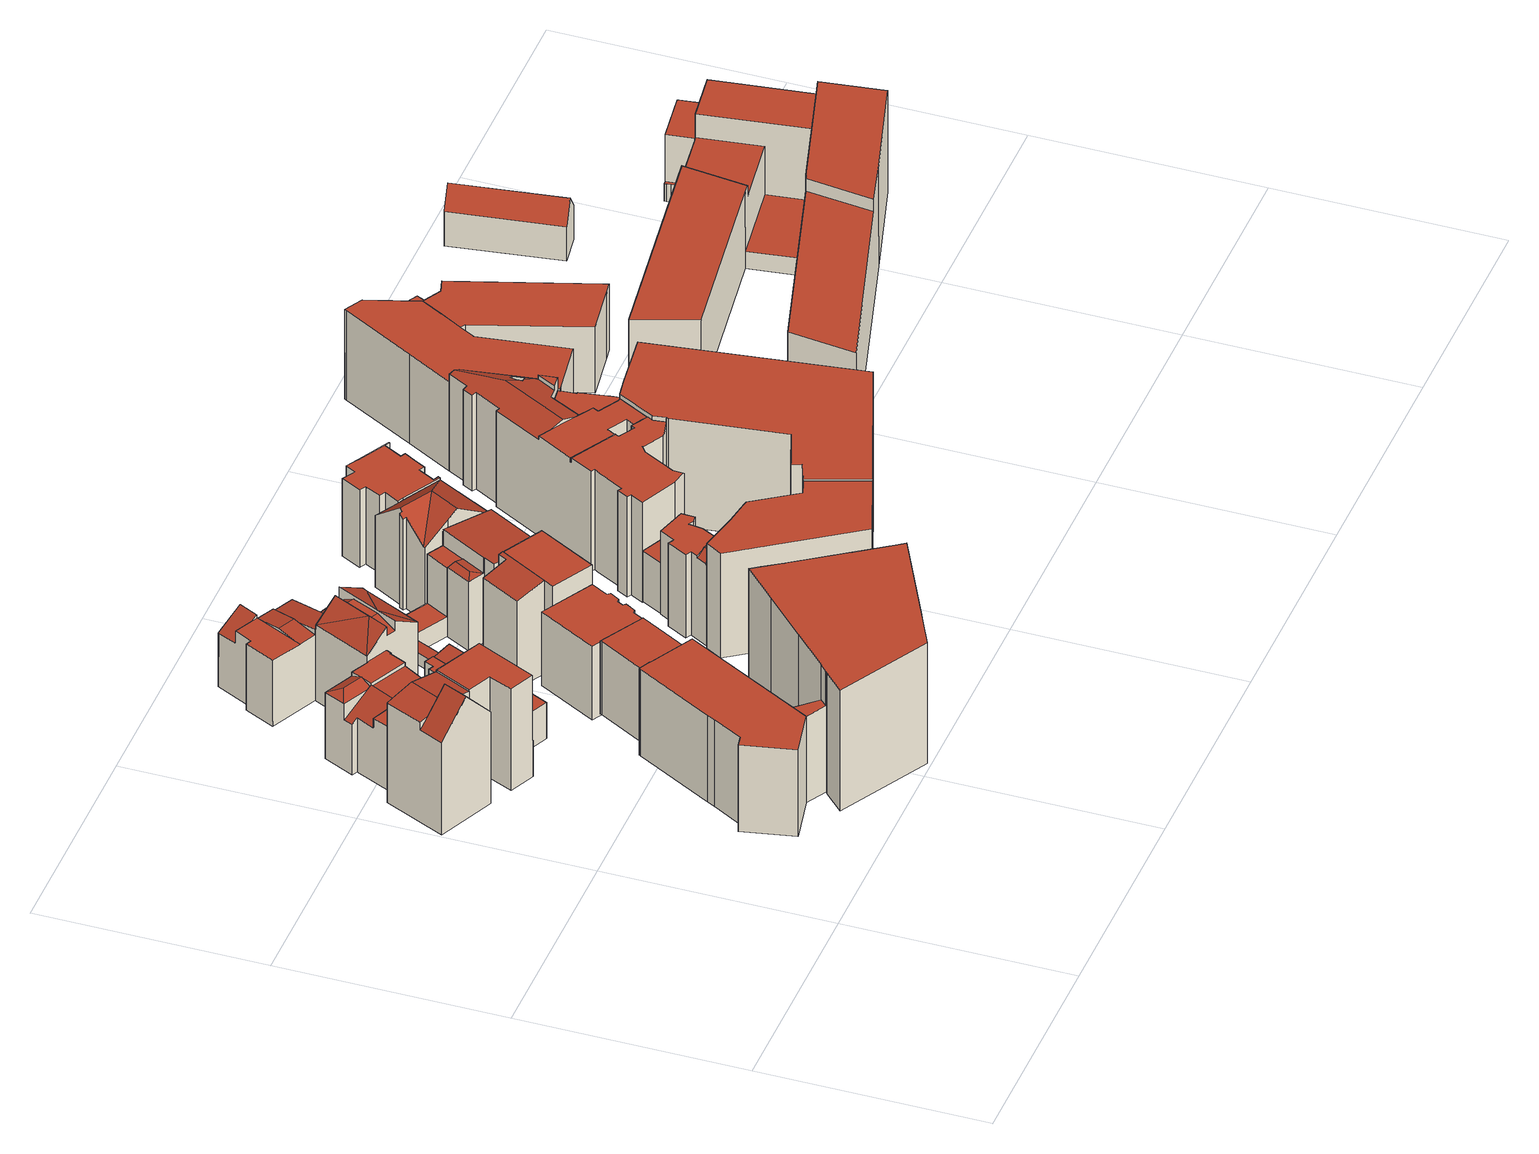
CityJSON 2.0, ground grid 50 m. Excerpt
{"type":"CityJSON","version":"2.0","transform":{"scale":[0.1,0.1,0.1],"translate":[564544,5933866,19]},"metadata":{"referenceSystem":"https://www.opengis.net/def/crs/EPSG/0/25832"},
"CityObjects":{
"building1":{"type":"Building","attributes":{"Gemeindeschluessel":"02000000","Geometrietyp2DReferenz":"3000","function":"31001_2070","roofType":"1000","measuredHeight":21.36,"storeysAboveGround":7},"geometry":[{"type":"MultiSurface","lod":"2","boundaries":[[[0,1,2,3,4,5,6,7,8,9,10,11]],[[12,13,14,15,16,17,18,19,20,21,22,23]],[[15,8,7,16]],[[16,7,6,17]],[[17,6,5,18]],[[18,5,4,19]],[[19,4,3,20]],[[20,3,2,21]],[[21,2,1,22]],[[22,1,0,23]],[[12,11,10,13]],[[13,10,9,14]],[[14,9,8,15]],[[12,23,0,11]]],"semantics":{"surfaces":[{"type":"RoofSurface"},{"type":"GroundSurface"},{"type":"WallSurface"}],"values":[0,1,2,2,2,2,2,2,2,2,2,2,2,2]}}]},
"building2":{"type":"Building","attributes":{"Gemeindeschluessel":"02000000","Geometrietyp2DReferenz":"3000","function":"31001_2070","roofType":"1000","measuredHeight":30.36,"storeysAboveGround":5},"geometry":[{"type":"MultiSurface","lod":"2","boundaries":[[[24,25,26,27,28]],[[26,29,30,31,32,33]],[[30,29,34,35,36]],[[37,32,31,38]],[[26,33,27]],[[39,35,34]],[[35,40,41,36]],[[42,43,44,45]],[[45,44,46,47]],[[47,46,48,49]],[[49,48,50,51]],[[52,53,43,42,38,31,30,36,41]],[[54,55,56,57,58,59,37,38,42,45,47,49,51]],[[60,61,62,52,41,40]],[[24,28,59,58,63]],[[60,40,35,39,57,56]],[[64,54,51,50]],[[55,54,64,65,62,61]],[[53,52,62,65]],[[61,60,56,55]],[[63,58,57,39]],[[25,34,29,26]],[[37,59,28,27,33,32]],[[53,65,64,50,48,46,44,43]],[[63,39,34,25,24]]],"semantics":{"surfaces":[{"type":"RoofSurface"},{"type":"WallSurface"},{"type":"GroundSurface"}],"values":[0,0,0,1,1,1,1,1,1,1,1,1,2,0,1,1,1,1,1,1,1,1,1,0,0]}}]},
"building3":{"type":"Building","attributes":{"Gemeindeschluessel":"02000000","Geometrietyp2DReferenz":"3000","function":"31001_1020","roofType":"2100","measuredHeight":23.36,"storeysAboveGround":3},"geometry":[{"type":"MultiSurface","lod":"2","boundaries":[[[66,67,68,69,70]],[[68,71,72,73,74,75,76,77,78]],[[74,79,80,81,82,83,84]],[[82,85,83]],[[82,81,86,87,85]],[[88,89,90,91,92,93,94,95,96,97,98]],[[99,100,101,102]],[[100,103,101]],[[92,104,105,106,107]],[[108,109,110,111,98,112]],[[113,114,115,116]],[[110,117,118,88,111]],[[119,120,121,122,123,124,125,126]],[[109,127,128,129,130,131,132,133]],[[134,135,136,137]],[[114,138,139,115]],[[135,140,136]],[[138,141,142,139]],[[143,144,145,146]],[[147,148,149,150]],[[78,69,68]],[[151,66,70,152]],[[153,77,76,154]],[[74,73,155,79]],[[155,73,72,156]],[[67,71,68]],[[74,84,75]],[[157,80,79,155]],[[86,158,87]],[[159,96,95,160]],[[160,95,94,161]],[[107,93,92]],[[118,89,88]],[[98,97,112]],[[145,162,163,146]],[[164,106,105,165]],[[91,104,92]],[[166,126,125,167]],[[143,124,123,144]],[[168,121,120,169]],[[169,120,119,170]],[[170,119,126,166]],[[108,127,109]],[[171,132,131,172]],[[149,130,129,150]],[[154,76,75,84,83,85,173]],[[128,127,174,175,176,177,102,101,103]],[[178,148,147,141,138,114,113,137,136]],[[179,180,140,135,134,122,121,168]],[[181,182,183,151,152,153,154,173,175,174,159,160,161,164,165,184,171,172,179,168,169,170,166,167]],[[140,180,178,136]],[[156,72,71,183,182,185]],[[176,175,173,85,87,158]],[[171,184,90,89,118,117,133,132]],[[159,174,127,108,112,97,96]],[[181,167,125,124,143,146,163,186]],[[100,99,116,115,139,142,187]],[[144,123,122,134,137,113,116,99,102,177,162,145]],[[179,172,131,130,149,148,178,180]],[[187,142,141,147,150,129,128,103]],[[109,133,117,110]],[[88,98,111]],[[184,165,105,104,91,90]],[[164,161,94,93,107,106]],[[182,181,186,188,189,185]],[[189,188,157,155]],[[86,81,80]],[[151,183,71,67,66]],[[153,152,70,69,78,77]],[[100,187,103]],[[86,80,157,188,186,163,162,177,176,158]],[[189,155,156,185]]],"semantics":{"surfaces":[{"type":"RoofSurface"},{"type":"WallSurface"},{"type":"GroundSurface"}],"values":[0,0,0,0,0,0,0,0,0,0,0,0,0,0,0,0,0,0,0,0,1,1,1,1,1,1,1,1,1,1,1,1,1,1,1,1,1,1,1,1,1,1,1,1,1,1,1,1,1,2,0,1,1,1,1,1,1,1,1,1,1,1,1,1,1,1,1,1,1,0,0,0]}}]},
"building4":{"type":"Building","attributes":{"Gemeindeschluessel":"02000000","Geometrietyp2DReferenz":"3000","function":"31001_2070","roofType":"1000","measuredHeight":29.8,"storeysAboveGround":10},"geometry":[{"type":"MultiSurface","lod":"2","boundaries":[[[190,191,192,193]],[[194,195,196,197]],[[191,198,199,192]],[[200,201,202,203]],[[203,202,204,205]],[[205,204,206,207]],[[207,206,208,209]],[[210,211,212,213]],[[213,212,214,215]],[[215,214,216,217]],[[218,219,220,221]],[[220,219,216,214,212,211,208,206,204,202,201,222,223,199,198,224,196,195]],[[218,221,194,197,225,226,227,228,229,200,203,205,207,209,210,213,215,217]],[[218,217,216,219]],[[210,209,208,211]],[[200,229,222,201]],[[229,228,223,222]],[[226,225,224,198,191,190]],[[228,227,193,192,199,223]],[[227,226,190,193]],[[194,221,220,195]],[[225,197,196,224]]],"semantics":{"surfaces":[{"type":"RoofSurface"},{"type":"WallSurface"},{"type":"GroundSurface"}],"values":[0,1,1,1,1,1,1,1,1,1,1,0,2,1,1,1,1,1,1,1,1,1]}}]},
"building5":{"type":"Building","attributes":{"Gemeindeschluessel":"02000000","Geometrietyp2DReferenz":"3000","function":"31001_1010","roofType":"1000","measuredHeight":18.02,"storeysAboveGround":6},"geometry":[{"type":"MultiSurface","lod":"2","boundaries":[[[230,231,232,233,234,235,236]],[[237,238,239,240,241,242,243]],[[237,233,232,238]],[[238,232,231,239]],[[239,231,230,240]],[[241,236,235,242]],[[242,235,234,243]],[[241,240,230,236]],[[237,243,234,233]]],"semantics":{"surfaces":[{"type":"RoofSurface"},{"type":"GroundSurface"},{"type":"WallSurface"}],"values":[0,1,2,2,2,2,2,2,2]}}]},
"building6":{"type":"Building","attributes":{"Gemeindeschluessel":"02000000","Geometrietyp2DReferenz":"3000","function":"31001_2140","roofType":"2100","measuredHeight":7.01,"storeysAboveGround":2},"geometry":[{"type":"MultiSurface","lod":"2","boundaries":[[[244,245,246,247,248]],[[249,250,251,252,253,254]],[[255,256,257,258]],[[258,257,259,260]],[[261,262,248,247,263]],[[245,244,264]],[[265,264,244,248,262]],[[245,266,246]],[[267,268,264,265]],[[269,270,271,272]],[[272,271,273,274]],[[253,275,276,254]],[[277,252,251,278]],[[278,251,250,279]],[[279,250,249,280]],[[281,43,256,255]],[[280,249,254,276,43,281]],[[282,261,263,283,269,272,274,284,277,278,279,280,281,255,258,260]],[[285,259,257,256,43,267,265,262]],[[267,43,276,275,286]],[[277,284,275,253,252]],[[284,274,273,287,286,275]],[[268,267,286,287]],[[270,269,283,266]],[[283,263,247,246,266]],[[285,262,261,282]],[[259,285,282,260]],[[270,266,245,264,268,287,273,271]]],"semantics":{"surfaces":[{"type":"RoofSurface"},{"type":"WallSurface"},{"type":"GroundSurface"}],"values":[0,0,1,1,1,1,1,1,1,1,1,1,1,1,1,1,1,2,0,0,1,1,1,1,1,1,1,0]}}]},
"building7":{"type":"Building","attributes":{"Gemeindeschluessel":"02000000","Geometrietyp2DReferenz":"3000","function":"31001_1120","roofType":"1000","measuredHeight":18.19,"storeysAboveGround":5},"geometry":[{"type":"MultiSurface","lod":"2","boundaries":[[[288,289,290,291,292,293,294,295,296,297,298,299]],[[300,301,302,303,304,305,306,307,308,309,310,311]],[[310,299,298,311]],[[300,297,296,301]],[[301,296,295,302]],[[302,295,294,303]],[[303,294,293,304]],[[304,293,292,305]],[[305,292,291,306]],[[306,291,290,307]],[[307,290,289,308]],[[308,289,288,309]],[[310,309,288,299]],[[300,311,298,297]]],"semantics":{"surfaces":[{"type":"RoofSurface"},{"type":"GroundSurface"},{"type":"WallSurface"}],"values":[0,1,2,2,2,2,2,2,2,2,2,2,2,2]}}]},
"building8":{"type":"Building","attributes":{"Gemeindeschluessel":"02000000","Geometrietyp2DReferenz":"3000","function":"31001_1120","roofType":"1000","measuredHeight":23.24,"storeysAboveGround":6},"geometry":[{"type":"MultiSurface","lod":"2","boundaries":[[[312,313,314,315,316,317]],[[318,317,316,319]],[[319,316,315,320]],[[320,315,314,321]],[[322,313,312,323]],[[324,325,326,327]],[[324,327,328,318,319,320,321,329]],[[325,324,329,330]],[[331,328,327,326]],[[318,328,331,323,312,317]],[[329,321,314,313,322,330]],[[331,326,325,330,322,323]]],"semantics":{"surfaces":[{"type":"RoofSurface"},{"type":"WallSurface"},{"type":"GroundSurface"}],"values":[0,1,1,1,1,1,2,1,1,1,1,0]}}]},
"building9":{"type":"Building","attributes":{"Gemeindeschluessel":"02000000","Geometrietyp2DReferenz":"3000","function":"31001_2140","roofType":"1000","measuredHeight":3.71,"storeysAboveGround":1},"geometry":[{"type":"MultiSurface","lod":"2","boundaries":[[[332,333,334,335]],[[336,337,338,339]],[[340,341,337,336]],[[339,338,333,332]],[[341,340,335,334]],[[335,340,336,339,332]],[[341,334,333,338,337]]],"semantics":{"surfaces":[{"type":"WallSurface"},{"type":"GroundSurface"},{"type":"RoofSurface"}],"values":[0,0,0,0,0,1,2]}}]},
"building10":{"type":"Building","attributes":{"Gemeindeschluessel":"02000000","Geometrietyp2DReferenz":"3000","function":"31001_1120","roofType":"1000","measuredHeight":21.13,"storeysAboveGround":4},"geometry":[{"type":"MultiSurface","lod":"2","boundaries":[[[342,343,344,345]],[[346,342,345]],[[346,347,348,343,342]],[[349,350,351,352,353]],[[354,352,351,355]],[[356,357,358,359]],[[280,360,361,362]],[[355,351,350,363,357,356,362,361]],[[364,365,366,367,368,369,280,362,356,359]],[[370,358,357,363,371,372,373]],[[367,366,372,371,347,346,345]],[[358,370,364,359]],[[371,363,350,349,348,347]],[[370,373,365,364]],[[373,372,366,365]],[[349,353,344,343,348]],[[368,367,345,344,353,352]],[[369,368,352,354,374]],[[360,280,369,374]],[[360,374,354,355,361]]],"semantics":{"surfaces":[{"type":"RoofSurface"},{"type":"WallSurface"},{"type":"GroundSurface"}],"values":[0,0,0,0,1,1,1,1,2,0,1,1,1,1,1,1,1,1,1,0]}}]},
"building11":{"type":"Building","attributes":{"Gemeindeschluessel":"02000000","Geometrietyp2DReferenz":"3000","function":"31001_1010","roofType":"1000","measuredHeight":21.18,"storeysAboveGround":6},"geometry":[{"type":"MultiSurface","lod":"2","boundaries":[[[375,376,377,378,379,380]],[[378,381,382,383,379]],[[384,385,381,378]],[[377,384,378]],[[386,387,388]],[[389,390,391,392]],[[392,391,393,394]],[[394,393,395,396]],[[396,395,397,398]],[[399,400,401,402]],[[402,401,403,404]],[[404,403,405,406]],[[384,407,385]],[[382,408,383]],[[409,410,390,389]],[[375,411,376]],[[412,413,414,415]],[[416,399,402,404,406,417,418,412,415,419,409,389,392,394,396,398]],[[409,419,380,379,383,408,410]],[[388,387,420,407,384,377,376]],[[417,406,405,420,387,386,421]],[[413,412,418,422]],[[422,418,417,421]],[[400,399,416,423]],[[423,416,398,397]],[[382,381,385]],[[419,415,414,411,375,380]],[[422,421,386,388,376,411,414,413]],[[382,385,407,420,405,403,401,400,423,397,395,393,391,390,410,408]]],"semantics":{"surfaces":[{"type":"RoofSurface"},{"type":"WallSurface"},{"type":"GroundSurface"}],"values":[0,0,0,0,0,1,1,1,1,1,1,1,1,1,1,1,1,2,1,1,1,1,1,1,1,1,1,0,0]}}]},
"building12":{"type":"Building","attributes":{"Gemeindeschluessel":"02000000","Geometrietyp2DReferenz":"3000","function":"31001_1120","roofType":"1000","measuredHeight":25.95,"storeysAboveGround":7},"geometry":[{"type":"MultiSurface","lod":"2","boundaries":[[[424,425,426,427]],[[427,426,428,429]],[[430,431,432,433]],[[434,435,436,437]],[[438,436,435,439,432,431,428,426,425]],[[440,424,427,429,430,433,441,434,437]],[[424,440,438,425]],[[440,437,436,438]],[[434,441,439,435]],[[441,433,432,439]],[[430,429,428,431]]],"semantics":{"surfaces":[{"type":"WallSurface"},{"type":"RoofSurface"},{"type":"GroundSurface"}],"values":[0,0,0,0,1,2,0,0,0,0,0]}}]},
"building13":{"type":"Building","attributes":{"Gemeindeschluessel":"02000000","Geometrietyp2DReferenz":"3000","function":"31001_1010","roofType":"1000","measuredHeight":12.54,"storeysAboveGround":3},"geometry":[{"type":"MultiSurface","lod":"2","boundaries":[[[442,443,444,445]],[[446,447,448,444,443]],[[449,442,445,450,451]],[[442,449,446,443]],[[449,451,447,446]],[[451,450,448,447]],[[450,445,444,448]]],"semantics":{"surfaces":[{"type":"WallSurface"},{"type":"RoofSurface"},{"type":"GroundSurface"}],"values":[0,1,2,0,0,0,0]}}]},
"building14":{"type":"Building","attributes":{"Gemeindeschluessel":"02000000","Geometrietyp2DReferenz":"3000","function":"31001_1120","roofType":"3100","measuredHeight":23.74,"storeysAboveGround":5},"geometry":[{"type":"MultiSurface","lod":"2","boundaries":[[[452,453,454,455,456]],[[454,457,458,459,460,461,455]],[[454,462,463,464,465,457]],[[466,462,454,453]],[[467,452,456,468]],[[469,461,460,470]],[[470,460,459,471]],[[471,459,458,472]],[[473,465,464,474]],[[474,464,463,475]],[[476,462,466,477]],[[467,468,469,470,471,472,473,474,475,476,477]],[[476,475,463,462]],[[473,472,458,457,465]],[[467,477,466,453,452]],[[469,468,456,455,461]]],"semantics":{"surfaces":[{"type":"RoofSurface"},{"type":"WallSurface"},{"type":"GroundSurface"}],"values":[0,0,0,0,1,1,1,1,1,1,1,2,1,1,1,1]}}]},
"building15":{"type":"Building","attributes":{"Gemeindeschluessel":"02000000","Geometrietyp2DReferenz":"3000","function":"31001_1010","roofType":"1000","measuredHeight":19.07,"storeysAboveGround":5},"geometry":[{"type":"MultiSurface","lod":"2","boundaries":[[[478,479,480,481]],[[481,480,482,483]],[[483,482,484,485]],[[486,487,488,489]],[[489,488,490,491]],[[491,490,492,493]],[[493,492,494,495]],[[495,494,496,497]],[[497,496,498,499]],[[499,498,500,501]],[[501,500,502,503]],[[503,502,504,505]],[[505,504,506,507]],[[507,506,508,509]],[[509,508,510,511]],[[511,510,512,513]],[[513,512,479,478]],[[514,515,516,517]],[[518,519,516,515,484,482,480,479,512,510,508,506,504,502,500,498,496,494,492,490,488,487]],[[514,517,520,521,486,489,491,493,495,497,499,501,503,505,507,509,511,513,478,481,483,485]],[[486,521,518,487]],[[521,520,519,518]],[[520,517,516,519]],[[514,485,484,515]]],"semantics":{"surfaces":[{"type":"WallSurface"},{"type":"RoofSurface"},{"type":"GroundSurface"}],"values":[0,0,0,0,0,0,0,0,0,0,0,0,0,0,0,0,0,0,1,2,0,0,0,0]}}]},
"building16":{"type":"Building","attributes":{"Gemeindeschluessel":"02000000","Geometrietyp2DReferenz":"3000","function":"31001_1120","roofType":"1000","measuredHeight":25.45,"storeysAboveGround":6},"geometry":[{"type":"MultiSurface","lod":"2","boundaries":[[[522,523,524,525,526,527,528,529,530,531,532,533]],[[534,535,536]],[[537,538,539,540]],[[541,542,543]],[[544,545,546,547]],[[548,549,550,551]],[[551,550,552,553]],[[553,552,554,555]],[[556,557,558,559]],[[540,560,561,537]],[[562,563,564,565]],[[566,567,568]],[[569,570,571]],[[538,572,573,539]],[[574,575,576,577]],[[577,576,578,579]],[[579,578,580,581]],[[581,580,582,583]],[[583,582,584,585]],[[585,584,586,587]],[[588,589,590,591]],[[591,590,592,593]],[[593,592,594,595]],[[596,597,598,599]],[[599,598,600,601]],[[601,600,602,603]],[[541,604,605,542]],[[606,605,607,608]],[[608,607,609,610]],[[611,531,530,612]],[[612,530,529,613]],[[614,526,525,615]],[[615,525,524,616]],[[616,524,523,617]],[[618,536,535,619]],[[564,560,540,539,573,567,566,620,575,574,621,622,623,624,565]],[[625,626,627,628,629,630,596,599,601,603,631,588,591,593,595,632,633,634,556,559,635,636,637,638,639,544,547,640,548,551,553,555,641,562,565,624,623,622,621,574,577,579,581,583,585,587,642,611,612,613,643,644,645],[615,616,617,646,647,648,614],[649,650,651,652,653,654,655,656,606,608,610]],[[545,657,658,659,660,661,558,557,662,663,664,594,592,590,589,665,666,667,668,669,670,561,560,564,563,671,554,552,550,549,672,546]],[[653,652,651,650,673,572,538,537,561,670]],[[668,667,543,542,605,606,656,655]],[[588,631,603,602,674,665,589]],[[534,645,644,643,613,529,528,619,535]],[[626,625,645,534,536,618,675]],[[676,527,526,614,648,647]],[[522,676,647,646,617,523]],[[628,627,626,675,677,678]],[[633,632,595,594,664,663]],[[666,665,674,604,541,543,667]],[[532,531,611,642,587,586]],[[679,569,680,568]],[[649,610,609,681,673,650]],[[682,597,596,630,629,570]],[[629,628,678,571,570]],[[669,668,655,654,653,670]],[[634,633,663,662,557,556]],[[554,671,563,562,641,555]],[[639,638,658,657,545,544]],[[638,637,636,660,659,658]],[[636,635,559,558,661,660]],[[546,672,549,548,640,547]],[[569,571,678,677,675,618,619,528,527,676,522,533,683,680]],[[568,680,683,533,532,586,584,582,580,578,576,575,620,566]],[[572,673,681,609,607,605,604,674,602,600,598,597,682,570,569,679,568,567,573]]],"semantics":{"surfaces":[{"type":"RoofSurface"},{"type":"WallSurface"},{"type":"GroundSurface"}],"values":[0,0,0,0,1,1,1,1,1,1,1,1,1,1,1,1,1,1,1,1,1,1,1,1,1,1,1,1,1,1,1,1,1,1,1,1,2,0,1,1,1,1,1,1,1,1,1,1,1,1,1,1,1,1,1,1,1,1,1,1,0,0,0]}}]},
"building17":{"type":"Building","attributes":{"Gemeindeschluessel":"02000000","Geometrietyp2DReferenz":"3000","function":"31001_2070","roofType":"1000","measuredHeight":26.3,"storeysAboveGround":8},"geometry":[{"type":"MultiSurface","lod":"2","boundaries":[[[684,685,686,687]],[[687,686,688,689]],[[690,691,685,684]],[[692,693,694,695]],[[695,694,696,697]],[[697,696,698,699]],[[700,701,702,703]],[[703,702,704,705]],[[705,704,693,692]],[[706,698,696,694,693,704,702,701,707,688,686,685,691]],[[690,684,687,689,708,700,703,705,692,695,697,699,709]],[[700,708,707,701]],[[709,699,698,706]],[[690,709,706,691]],[[708,689,688,707]]],"semantics":{"surfaces":[{"type":"WallSurface"},{"type":"RoofSurface"},{"type":"GroundSurface"}],"values":[0,0,0,0,0,0,0,0,0,1,2,0,0,0,0]}}]},
"building18":{"type":"Building","attributes":{"Gemeindeschluessel":"02000000","Geometrietyp2DReferenz":"3000","function":"31001_1010","roofType":"1000","measuredHeight":20.74},"geometry":[{"type":"MultiSurface","lod":"2","boundaries":[[[710,711,712,713,714,715,716,717,718,719,720,721,722,723]],[[724,725,726,727,728,729,730,731,732,733,734,735,736,737]],[[724,723,722,725]],[[725,722,721,726]],[[726,721,720,727]],[[727,720,719,728]],[[728,719,718,729]],[[729,718,717,730]],[[730,717,716,731]],[[731,716,715,732]],[[732,715,714,733]],[[733,714,713,734]],[[734,713,712,735]],[[735,712,711,736]],[[736,711,710,737]],[[737,710,723,724]]],"semantics":{"surfaces":[{"type":"RoofSurface"},{"type":"GroundSurface"},{"type":"WallSurface"}],"values":[0,1,2,2,2,2,2,2,2,2,2,2,2,2,2,2]}}]},
"building19":{"type":"Building","attributes":{"Gemeindeschluessel":"02000000","Geometrietyp2DReferenz":"3000","function":"31001_1010","roofType":"1000","measuredHeight":22.16,"storeysAboveGround":7},"geometry":[{"type":"MultiSurface","lod":"2","boundaries":[[[738,739,740,741,742]],[[743,744,745,746]],[[747,748,749,750]],[[750,749,751,752]],[[752,751,744,743]],[[753,754,755,756]],[[756,755,757,758]],[[758,757,759,760]],[[761,762,763,764]],[[742,765,766,767,738]],[[767,766,768,769]],[[770,741,740,771]],[[738,767,772,739]],[[773,774,775,776]],[[776,775,777,778]],[[778,777,779,780]],[[781,782,783,784]],[[784,783,785,786]],[[762,761,746,745]],[[787,788,789,790,753,756,758,760,747,750,752,743,746,761,764,770,771,773,776,778,780,781,784,786]],[[759,757,755,754,791,792,768,766,765,763,762,745,744,751,749,748]],[[793,785,783,782,779,777,775,774,772,767,769]],[[793,769,768,788,787]],[[779,782,781,780]],[[785,793,787,786]],[[773,771,740,739,772,774]],[[768,792,789,788]],[[770,764,763,765,742,741]],[[759,748,747,760]],[[791,754,753,790]],[[792,791,790,789]]],"semantics":{"surfaces":[{"type":"RoofSurface"},{"type":"WallSurface"},{"type":"GroundSurface"}],"values":[0,1,1,1,1,1,1,1,1,1,1,1,1,1,1,1,1,1,1,2,0,0,1,1,1,1,1,1,1,1,1]}}]},
"building20":{"type":"Building","attributes":{"Gemeindeschluessel":"02000000","Geometrietyp2DReferenz":"3000","function":"31001_1010","roofType":"1000","measuredHeight":25.06,"storeysAboveGround":7},"geometry":[{"type":"MultiSurface","lod":"2","boundaries":[[[794,795,796,797,798,799]],[[800,801,802,803,804]],[[805,806,807,808,809,810]],[[811,812,813,814]],[[815,816,817,818]],[[798,819,820,799]],[[821,822,823,824]],[[825,803,802,826]],[[808,800,804,809]],[[827,806,805,828]],[[828,805,810,829]],[[830,831,812,811]],[[832,833,822,821,816,815]],[[834,835,836,837,838,831,830]],[[819,798,797,839,814,813]],[[832,815,818,834,830,811,814,839,827,828,829,825,826,840,841]],[[824,823,835,834,818,817]],[[842,840,826,802,801,843]],[[844,845,846,841,840,842]],[[847,795,794,848,849,850]],[[825,829,810,809,804,803]],[[796,795,847,843,801,800,808,807]],[[827,839,797,796,807,806]],[[833,832,841,846]],[[845,844,850,849,837,836]],[[848,794,799,820,831,838]],[[847,850,844,842,843]],[[848,838,837,849]],[[845,836,835,823,822,833,846]],[[824,817,816,821]],[[819,813,812,831,820]]],"semantics":{"surfaces":[{"type":"RoofSurface"},{"type":"WallSurface"},{"type":"GroundSurface"}],"values":[0,0,0,1,1,1,1,1,1,1,1,1,1,1,1,2,1,1,1,1,1,1,1,1,1,1,0,0,0,0,0]}}]},
"building21":{"type":"Building","attributes":{"Gemeindeschluessel":"02000000","Geometrietyp2DReferenz":"3000","function":"31001_1010","roofType":"3100","measuredHeight":12.89,"storeysAboveGround":3},"geometry":[{"type":"MultiSurface","lod":"2","boundaries":[[[851,852,853,854]],[[852,855,856,853]],[[857,851,854,858]],[[859,856,855,860]],[[860,855,852,851,857]],[[858,854,853,856,859]],[[858,859,860,857]]],"semantics":{"surfaces":[{"type":"RoofSurface"},{"type":"WallSurface"},{"type":"GroundSurface"}],"values":[0,0,1,1,1,1,2]}}]}
},
"vertices":[
[478,474,238],[384,524,238],[380,527,238],[354,540,238],[352,536,238],[258,363,238],[248,345,238],[212,279,238],[189,275,238],[213,159,238],[319,180,238],[320,182,238],[320,182,24],[319,180,24],[213,159,24],[189,275,24],[212,279,24],[248,345,24],[258,363,24],[352,536,24],[354,540,24],[380,527,24],[384,524,24],[478,474,24],
[70,798,308],[94,851,308],[50,871,254],[32,880,232],[7,826,232],[94,851,263],[133,934,263],[81,957,253],[70,962,250],[32,880,250],[139,831,254],[158,823,250],[196,905,250],[70,962,4],[81,957,4],[158,823,232],[158,823,254],[196,905,254],[402,811,4],[402,811,93],[367,737,93],[367,737,4],[292,770,93],[292,770,4],[295,778,93],[295,778,4],[274,787,93],[274,787,4],[305,855,254],[305,855,93],[244,721,4],[188,746,4],[211,799,4],[158,823,4],[134,770,4],[7,826,4],[211,799,254],[188,746,254],[243,722,254],[134,770,231],[244,721,93],[243,722,93],
[134,933,178],[155,978,178],[135,987,178],[101,1002,178],[81,957,178],[155,978,191],[156,978,192],[184,1036,192],[174,1041,185],[117,1068,146],[108,1048,146],[120,1042,155],[101,1002,155],[184,1036,185],[194,1058,196],[195,1060,197],[151,1081,197],[118,1069,186],[117,1068,185],[139,1115,186],[196,1062,196],[206,1084,186],[315,1312,185],[319,1321,185],[318,1321,185],[318,1322,185],[307,1327,185],[265,1347,185],[245,1308,185],[233,1313,185],[201,1247,185],[268,1214,185],[273,1224,185],[294,1043,254],[315,1087,254],[246,1067,210],[245,1066,210],[307,1195,209],[318,1322,193],[339,1364,193],[285,1390,155],[265,1347,155],[307,1196,184],[328,1240,190],[333,1249,191],[294,1268,191],[268,1214,184],[315,1033,231],[336,1077,248],[315,1087,248],[294,1043,231],[358,1302,184],[319,1321,184],[332,968,77],[349,1005,81],[366,996,81],[371,1006,82],[315,1033,82],[309,1022,81],[311,1021,81],[295,985,77],[307,1196,198],[307,1195,198],[355,1172,198],[360,1183,196],[359,1184,196],[405,1279,179],[358,1302,179],[371,1006,218],[372,1007,218],[336,1077,255],[315,1033,255],[364,1137,247],[343,1147,247],[433,1134,218],[376,1162,231],[355,1172,231],[309,1022,77],[315,1033,77],[294,1043,77],[288,1032,77],[376,1162,77],[381,1173,77],[360,1183,77],[355,1172,77],[134,933,22],[81,957,22],[120,1042,22],[108,1048,22],[184,1036,188],[156,978,180],[184,1036,196],[206,1084,196],[201,1247,22],[233,1313,22],[245,1308,22],[294,1043,196],[288,1032,196],[285,1390,22],[339,1364,22],[295,985,22],[311,1021,22],[366,996,22],[349,1005,22],[332,968,22],[405,1279,22],[359,1184,22],[139,1115,22],[307,1196,22],[245,1065,22],[245,1065,196],[245,1066,196],[381,1173,255],[439,1145,22],[439,1145,218],[286,1033,22],[242,938,22],[155,978,22],[318,1321,22],[242,938,180],[286,1033,196],[355,1172,254],[269,996,196],[269,996,188],
[320,182,236],[367,157,236],[382,172,236],[339,217,236],[319,109,23],[319,109,321],[362,152,321],[362,152,23],[367,157,321],[382,172,321],[554,338,23],[554,338,321],[626,409,321],[626,409,23],[640,389,321],[640,389,23],[664,354,321],[664,354,23],[667,348,321],[667,348,23],[744,236,23],[744,236,321],[798,159,321],[798,159,23],[807,146,321],[807,146,23],[600,41,321],[600,41,23],[583,32,23],[583,32,321],[519,0,321],[519,0,23],[462,248,321],[383,171,321],[367,156,321],[367,156,23],[320,182,23],[339,217,23],[383,171,23],[462,248,23],
[547,599,206],[548,601,206],[450,655,206],[449,652,206],[380,527,206],[384,524,206],[478,474,206],[449,652,26],[450,655,26],[548,601,26],[547,599,26],[478,474,26],[384,524,26],[380,527,26],
[343,880,89],[348,890,88],[354,903,87],[315,921,87],[305,897,89],[532,1094,55],[491,1113,50],[465,1055,50],[483,1046,52],[457,990,52],[480,980,55],[209,899,22],[209,899,93],[221,924,86],[221,924,22],[261,906,86],[261,906,22],[305,897,22],[305,897,84],[315,921,22],[343,880,88],[343,880,84],[354,903,88],[376,865,84],[376,865,88],[396,992,22],[396,992,88],[407,987,88],[407,987,22],[417,1008,88],[417,1008,22],[457,990,88],[480,980,93],[483,1046,22],[465,1055,22],[491,1113,22],[532,1094,22],[402,811,22],[266,915,22],[354,903,22],[457,990,22],[266,915,84],[438,998,84],[438,998,88],
[548,601,203],[562,627,203],[569,626,203],[582,648,203],[577,654,203],[584,667,203],[592,667,203],[604,688,203],[599,695,203],[619,732,203],[503,796,203],[432,665,203],[619,732,21],[599,695,21],[604,688,21],[592,667,21],[584,667,21],[577,654,21],[582,648,21],[569,626,21],[562,627,21],[548,601,21],[432,665,21],[503,796,21],
[540,804,252],[599,911,252],[590,916,250],[580,897,250],[527,926,235],[479,838,235],[479,838,20],[527,926,20],[580,897,20],[590,916,20],[599,911,251],[540,804,251],[619,732,20],[619,732,251],[529,782,251],[529,782,20],[541,804,20],[690,862,20],[690,862,251],[541,804,251],
[455,1129,25],[455,1129,54],[526,1273,54],[526,1273,25],[541,1113,25],[541,1113,62],[532,1094,62],[532,1094,25],[599,1237,25],[599,1237,62],
[584,975,197],[605,1012,197],[587,1021,193],[557,967,193],[592,948,193],[593,948,193],[623,1002,193],[623,1002,192],[651,1054,192],[615,1074,192],[587,1022,192],[587,1021,192],[587,1022,71],[615,1074,71],[661,1048,22],[661,1048,231],[763,994,216],[763,994,22],[532,1094,71],[541,1113,71],[541,1113,22],[651,1054,233],[690,862,22],[580,922,22],[593,947,22],[557,967,22],[587,1022,22],[517,1060,22],[690,862,216],[593,948,233],[593,947,233],[580,922,233],[517,1060,71],
[794,517,224],[798,525,231],[801,530,235],[758,538,235],[726,535,227],[724,532,225],[766,552,235],[758,553,233],[738,557,227],[809,544,223],[773,551,233],[817,542,211],[810,546,211],[809,544,211],[733,579,27],[733,579,233],[758,624,233],[758,624,27],[770,617,233],[770,617,27],[789,651,233],[789,651,27],[855,632,233],[855,632,27],[839,600,27],[839,600,233],[828,606,233],[828,606,27],[824,576,233],[824,576,27],[809,547,233],[809,547,27],[809,544,233],[738,557,233],[746,572,27],[746,572,233],[794,517,239],[853,507,27],[853,507,237],[812,513,239],[812,513,27],[854,602,27],[827,537,27],[854,537,27],[724,532,27],[810,546,233],[827,537,214],[854,537,210],[854,602,233],
[704,495,21],[704,495,280],[724,532,280],[724,532,21],[812,513,280],[812,513,21],[868,505,21],[868,505,280],[875,504,280],[875,504,21],[977,422,21],[977,422,280],[1022,293,280],[1022,293,21],[877,242,280],[940,409,280],[877,242,21],[940,409,21],
[855,632,28],[855,632,153],[789,651,153],[789,651,28],[883,624,153],[895,659,153],[814,697,153],[883,624,28],[814,697,28],[895,659,28],
[661,1048,248],[684,1036,265],[719,1102,265],[614,1081,209],[611,1076,209],[647,1141,265],[644,1136,260],[637,1139,260],[632,1130,251],[639,1126,251],[833,1125,204],[748,1171,204],[734,1178,204],[682,1206,204],[763,994,205],[661,1048,27],[611,1076,27],[639,1126,27],[632,1130,27],[637,1139,27],[644,1136,27],[682,1206,27],[734,1178,27],[748,1171,27],[833,1125,27],[763,994,27],
[734,1178,18],[734,1178,209],[752,1210,209],[752,1210,18],[739,1217,209],[739,1217,18],[757,1252,209],[757,1252,18],[834,1295,18],[834,1295,209],[905,1257,209],[905,1257,18],[906,1257,209],[906,1257,18],[905,1255,209],[905,1255,18],[894,1261,209],[894,1261,18],[872,1221,209],[872,1221,18],[883,1215,209],[883,1215,18],[869,1191,209],[869,1191,18],[855,1165,209],[855,1165,18],[843,1172,209],[843,1172,18],[823,1135,209],[823,1135,18],[835,1129,209],[835,1129,18],[833,1125,209],[833,1125,18],[748,1171,209],[748,1171,18],[743,1260,18],[743,1260,209],[766,1304,209],[766,1304,18],[807,1311,209],[795,1288,209],[795,1288,18],[807,1311,18],
[1102,1058,273],[1101,1064,273],[1108,1077,269],[1119,1078,264],[1122,1052,264],[1110,1050,270],[1129,1031,263],[1125,1071,262],[1122,1089,262],[1106,1183,263],[1094,1189,269],[1082,1078,281],[1134,988,273],[1130,1027,273],[1107,985,273],[1002,821,262],[1002,822,262],[902,879,262],[901,877,262],[1061,788,262],[1039,801,262],[1039,800,262],[895,659,26],[895,659,273],[814,697,273],[814,697,26],[829,726,26],[829,726,273],[820,731,273],[820,731,26],[834,756,273],[834,756,26],[843,751,273],[843,751,26],[982,758,26],[982,758,273],[968,747,273],[968,747,26],[901,877,273],[1002,821,273],[881,821,26],[881,821,273],[873,825,273],[873,825,26],[947,961,263],[947,961,272],[975,945,272],[1029,914,272],[1039,908,272],[1039,908,269],[1002,822,272],[902,879,272],[1006,1070,26],[1006,1070,263],[1013,1066,265],[1013,1066,26],[1046,1126,265],[1046,1126,26],[1038,1131,262],[1038,1131,26],[1050,1154,262],[1050,1154,26],[1059,1150,265],[1059,1150,26],[1083,1195,265],[1083,1195,26],[1069,768,26],[1069,768,273],[1073,740,273],[1073,740,26],[1071,740,273],[1071,740,26],[1067,739,273],[1067,739,26],[1068,891,26],[1068,891,272],[1061,878,272],[1061,878,26],[1109,851,272],[1109,851,26],[1114,852,272],[1114,852,26],[1061,788,272],[1039,801,272],[1039,801,26],[1045,798,272],[1045,798,26],[1055,816,272],[1055,816,26],[1106,1183,26],[1122,1089,26],[1125,1071,26],[1122,1052,26],[1119,1078,26],[1108,1077,26],[1101,1064,26],[1107,985,262],[1130,1027,262],[949,966,263],[949,966,26],[947,961,26],[902,879,26],[901,877,26],[1107,985,26],[1077,981,26],[1076,981,26],[1074,977,26],[1039,908,26],[1059,896,26],[1075,780,26],[1036,732,26],[1028,731,26],[984,756,26],[951,716,26],[930,676,26],[929,655,26],[929,652,26],[928,653,26],[815,699,26],[874,809,26],[1094,1189,26],[1129,1031,26],[1130,1027,26],[1134,988,26],[1102,1058,26],[1103,1050,26],[1110,1050,26],[1025,833,26],[1012,840,26],[1002,822,26],[1002,821,26],[997,813,26],[1010,805,26],[1034,792,26],[1039,800,26],[928,653,273],[929,652,273],[929,655,273],[930,676,273],[951,716,273],[984,756,273],[1028,731,273],[1036,732,273],[1075,780,273],[1061,788,273],[1039,800,273],[1034,792,273],[1010,805,273],[997,813,273],[874,809,273],[815,699,273],[1012,840,272],[1075,780,272],[1077,981,269],[1103,1050,272],[1076,981,269],[1074,977,269],[1002,929,272],[1002,929,281],[1025,833,272],[1059,896,272],[1027,975,281],
[977,422,20],[977,422,283],[1021,439,283],[1021,439,20],[1013,460,283],[1013,460,20],[1022,293,20],[1022,293,283],[1069,768,20],[1069,768,283],[1114,852,283],[1114,852,20],[1156,859,283],[1156,859,20],[1282,875,283],[1282,875,20],[1071,736,20],[1071,736,283],[1071,740,283],[1071,740,20],[1073,740,283],[1073,740,20],[1347,408,283],[1105,492,283],[1105,492,20],[1347,408,20],
[1068,891,241],[1061,878,241],[1109,851,241],[1114,852,241],[1156,859,241],[1152,885,241],[1150,898,241],[1141,949,241],[1138,949,241],[1135,983,241],[1134,988,241],[1077,981,241],[1074,977,241],[1039,908,241],[1039,908,34],[1074,977,34],[1077,981,34],[1134,988,34],[1135,983,34],[1138,949,34],[1141,949,34],[1150,898,34],[1152,885,34],[1156,859,34],[1114,852,34],[1109,851,34],[1061,878,34],[1068,891,34],
[1309,1331,130],[1345,1397,130],[1313,1415,130],[1316,1420,130],[1273,1444,130],[1083,1195,25],[1083,1195,246],[1140,1298,246],[1140,1298,25],[1125,1071,25],[1125,1071,246],[1122,1089,246],[1122,1089,25],[1106,1183,246],[1106,1183,25],[1264,1002,25],[1264,1002,246],[1142,984,246],[1142,984,25],[1135,983,246],[1135,983,25],[1134,988,246],[1134,988,25],[1230,1462,25],[1230,1462,246],[1232,1466,246],[1232,1466,25],[1273,1444,246],[1309,1331,246],[1309,1331,188],[1282,1282,246],[1282,1282,188],[1316,1420,25],[1313,1415,25],[1345,1397,188],[1392,1372,25],[1392,1372,188],[1383,1355,188],[1383,1355,25],[1422,1334,188],[1422,1334,25],[1452,1343,188],[1452,1343,25],[1554,1031,25],[1554,1031,188],[1528,1027,188],[1528,1027,25],[1415,1011,188],[1415,1011,25],[1336,1252,25],[1282,1282,25],[1256,1235,25],[1236,1199,25],[1236,1199,246],[1256,1235,246],[1336,1252,188],
[2081,896,180],[2062,1034,180],[2056,1033,180],[2056,1032,180],[1934,1016,180],[1917,873,180],[2062,1034,178],[2174,1049,178],[2166,1105,178],[2166,1109,178],[2054,1094,178],[2048,1088,61],[2049,1080,61],[2056,1033,61],[2062,1034,61],[2054,1094,61],[2047,1093,61],[1481,814,18],[1481,814,208],[1436,948,208],[1436,948,18],[1447,480,18],[1447,480,239],[1465,628,239],[1465,628,18],[1934,1016,208],[1917,873,208],[1884,599,239],[1884,599,269],[1902,747,269],[1902,747,239],[2166,1109,18],[2166,1105,18],[2049,1080,18],[2048,1088,18],[2047,1093,18],[1897,871,18],[1897,871,208],[1992,628,18],[1992,628,269],[1914,750,18],[1914,750,269],[1914,751,269],[1914,751,61],[1897,871,61],[2056,1032,18],[2187,951,18],[2222,691,18],[2187,951,238],[2174,1049,238],[2203,830,238],[2203,830,269],[2222,691,269],[2062,1034,238],[2081,896,61],[2094,800,61],[2094,800,238],
[1798,1207,106],[1833,1212,150],[1799,1454,150],[1764,1449,106],[1868,1217,106],[1834,1459,106],[1798,1207,21],[1764,1449,21],[1834,1459,21],[1868,1217,21]
]}
